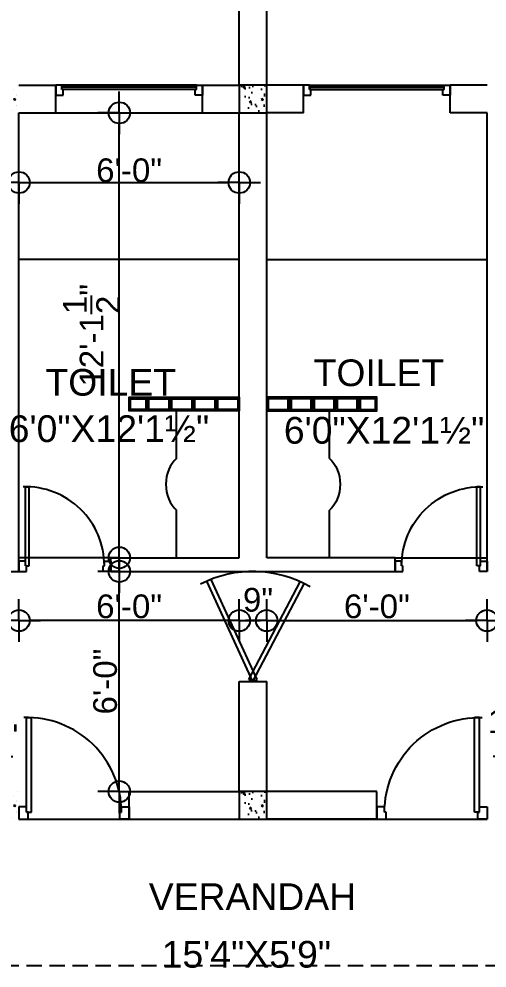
# Model space of a CAD drawing. Header units: inches. Extents: x 171009 to 352533, y -79956 to -38287.
# Drawn here: x 174006.7 to 174159.7, y -40165.1 to -39854.7 of the extents above; entities that cross this region are included whole.
import ezdxf

# ---------------------------------------------------------------- set-up
doc = ezdxf.new("R2010")
doc.units = ezdxf.units.IN
doc.header["$LTSCALE"] = 20
doc.header["$MEASUREMENT"] = 0
doc.header["$PDMODE"] = 34
doc.header["$PDSIZE"] = 5
doc.linetypes.add('HIDDEN', pattern=[0.375, 0.25, -0.125])
doc.layers.get('0').update_dxf_attribs({"linetype": 'CONTINUOUS'})
doc.layers.get('Defpoints').update_dxf_attribs({"linetype": 'CONTINUOUS'})
for name, color, linetype in [('COLUMN', 31, 'CONTINUOUS'), ('DIMLINE', 254, 'CONTINUOUS'), ('DOOR', 1, 'CONTINUOUS'), ('GLASS BRICKS', 4, 'CONTINUOUS'), ('HATCH', 8, 'CONTINUOUS'), ('text', 2, 'CONTINUOUS'), ('wall', 13, 'CONTINUOUS'), ('WINDOW', 4, 'CONTINUOUS')]:
    doc.layers.add(name, color=color, linetype=linetype)
doc.styles.add('style5', font='arial_B.ttf')
doc.styles.add('TEXTM', font='arial_B.ttf')
doc.dimstyles.new('ARCH_96_0', dxfattribs={"dimtxt": 7.75, "dimasz": 3.5, "dimexe": 0.25, "dimexo": 0, "dimgap": 0, "dimtad": 1, "dimzin": 15, "dimdsep": 46, "dimlunit": 4, "dimtxsty": 'TEXTM', "dimblk": 'BLK', "dimcen": 0, "dimdle": 0.09375, "dimse1": 1, "dimse2": 1, "dimclrd": 256, "dimclrt": 3, "dimadec": 0, "dimazin": 0, "dimtfac": 1, "dimtix": 1, "dimtmove": 2, "dimatfit": 3, "dimldrblk": 'BLK', "dimfxl": 0.25, "dimtvp": 1.4625, "dimtolj": 1, "dimtzin": 15, "dimlwd": -1, "dimarcsym": 0})

# ---------------------------------------------------------------- blocks, each defined once
blk = doc.blocks.new('A$C3B4262AC')
at = {"layer": 'DOOR'}
for p, q in [((0, 4), (0, 0)), ((2.5, 4), (0, 4)), ((2.5, 2.25), (2.5, 4)), ((0, 0), (3, 0)), ((3, 2.25), (2.5, 2.25)), ((3, 0), (3, 2.25))]:
    blk.add_line(p, q, dxfattribs=at)
blk = doc.blocks.new('DR1H902')
at = {"color": 0}
for p, q in [((-0.5, 0), (-0.5, 1)), ((-0.5, 1), (-0.45, 1)), ((-0.45, 0), (-0.45, 1)), ((-0.5, 0), (-0.45, 0))]:
    blk.add_line(p, q, dxfattribs=at)
blk.add_arc((-0.5, 0), 1, 0, 91.707, dxfattribs=at)
blk = doc.blocks.new('A$C1F9E242A')
blk.add_blockref('A$C3B4262AC', (0, 0))
at = {"xscale": -1}
blk.add_blockref('A$C3B4262AC', (36, 0), dxfattribs=at)
at = {"layer": 'DOOR', "xscale": -31, "yscale": 31, "zscale": 68.88888888888889}
blk.add_blockref('DR1H902', (18, 2.25), dxfattribs=at)
blk = doc.blocks.new('*U28')
at = {"xscale": -1}
blk.add_blockref('A$C1F9E242A', (0, -2), dxfattribs=at)
blk = doc.blocks.new('*U49')
blk.add_blockref('A$C1F9E242A', (-36, -2))
blk = doc.blocks.new('BLK')
for q in [(0, 2), (-2, 0), (0, -2), (2, 0)]:
    blk.add_line((0, 0), q)
blk.add_circle((0, 0), 1)
blk = doc.blocks.new('*D138')
at = {"layer": 'Defpoints', "color": 0, "transparency": 16777216}
for p in [(173997.67, -40095.88), (173975.17, -40107.36), (173997.67, -40107.36)]:
    blk.add_point(p, dxfattribs=at)
at = {"layer": 'DIMLINE', "transparency": 16777216}
blk.add_line((173978.67, -40095.88), (173994.17, -40095.88), dxfattribs=at)
at = {"layer": 'DIMLINE', "transparency": 16777216, "xscale": 3.5, "yscale": 3.5, "zscale": 3.5, "rotation": 180}
blk.add_blockref('BLK', (173975.17, -40095.88), dxfattribs=at)
at = {"layer": 'DIMLINE', "transparency": 16777216, "xscale": 3.5, "yscale": 3.5, "zscale": 3.5}
blk.add_blockref('BLK', (173997.67, -40095.88), dxfattribs=at)
at = {"layer": 'DIMLINE', "color": 3, "transparency": 16777216, "insert": (173989.63, -40089.23), "char_height": 7.75, "attachment_point": 5, "style": 'TEXTM'}
blk.add_mtext('\\A1;1\'-10{\\H1.000000x;\\S1/2;}"', dxfattribs=at)
blk = doc.blocks.new('*D139')
at = {"layer": 'Defpoints', "color": 0, "transparency": 16777216}
for p in [(174039.47, -39885.36), (174048.84, -39885.36), (174048.84, -40030.86)]:
    blk.add_point(p, dxfattribs=at)
at = {"layer": 'DIMLINE', "transparency": 16777216}
blk.add_line((174039.47, -40027.36), (174039.47, -39888.86), dxfattribs=at)
at = {"layer": 'DIMLINE', "transparency": 16777216, "xscale": 3.5, "yscale": 3.5, "zscale": 3.5}
for p, rotation in [((174039.47, -39885.36), 90), ((174039.47, -40030.86), 270)]:
    blk.add_blockref('BLK', p, dxfattribs=dict(at, rotation=rotation))
at = {"layer": 'DIMLINE', "color": 3, "transparency": 16777216, "insert": (174030.4, -39958.11), "char_height": 7.75, "attachment_point": 5, "rotation": 90, "style": 'TEXTM'}
blk.add_mtext('\\A1;12\'-1{\\H1.000000x;\\S1/2;}"', dxfattribs=at)
blk = doc.blocks.new('*D140')
at = {"layer": 'Defpoints', "color": 0, "transparency": 16777216}
for p in [(174078.67, -39908.15), (174006.67, -39939.12), (174078.67, -39939.12)]:
    blk.add_point(p, dxfattribs=at)
at = {"layer": 'DIMLINE', "transparency": 16777216}
blk.add_line((174010.17, -39908.15), (174075.17, -39908.15), dxfattribs=at)
at = {"layer": 'DIMLINE', "transparency": 16777216, "xscale": 3.5, "yscale": 3.5, "zscale": 3.5, "rotation": 180}
blk.add_blockref('BLK', (174006.67, -39908.15), dxfattribs=at)
at = {"layer": 'DIMLINE', "transparency": 16777216, "xscale": 3.5, "yscale": 3.5, "zscale": 3.5}
blk.add_blockref('BLK', (174078.67, -39908.15), dxfattribs=at)
at = {"layer": 'DIMLINE', "color": 3, "transparency": 16777216, "insert": (174042.67, -39904.19), "char_height": 7.75, "attachment_point": 5, "style": 'TEXTM'}
blk.add_mtext('\\A1;6\'-0"', dxfattribs=at)
blk = doc.blocks.new('*D141')
at = {"layer": 'Defpoints', "color": 0, "transparency": 16777216}
for p in [(174039.47, -40035.36), (174049.18, -40035.36), (174049.18, -40107.36)]:
    blk.add_point(p, dxfattribs=at)
at = {"layer": 'DIMLINE', "transparency": 16777216}
blk.add_line((174039.47, -40103.86), (174039.47, -40038.86), dxfattribs=at)
at = {"layer": 'DIMLINE', "transparency": 16777216, "xscale": 3.5, "yscale": 3.5, "zscale": 3.5}
for p, rotation in [((174039.47, -40035.36), 90), ((174039.47, -40107.36), 270)]:
    blk.add_blockref('BLK', p, dxfattribs=dict(at, rotation=rotation))
at = {"layer": 'DIMLINE', "color": 3, "transparency": 16777216, "insert": (174034.86, -40071.36), "char_height": 7.75, "attachment_point": 5, "rotation": 90, "style": 'TEXTM'}
blk.add_mtext('\\A1;6\'-0"', dxfattribs=at)
blk = doc.blocks.new('*D151')
at = {"layer": 'Defpoints', "color": 0, "transparency": 16777216}
for p in [(173800.71, -39747.36), (174321.67, -39747.36), (174321.67, -40116.36)]:
    blk.add_point(p, dxfattribs=at)
at = {"layer": 'DIMLINE', "transparency": 16777216}
blk.add_line((173800.71, -40112.86), (173800.71, -39750.86), dxfattribs=at)
at = {"layer": 'DIMLINE', "transparency": 16777216, "xscale": 3.5, "yscale": 3.5, "zscale": 3.5}
for p, rotation in [((173800.71, -39747.36), 90), ((173800.71, -40116.36), 270)]:
    blk.add_blockref('BLK', p, dxfattribs=dict(at, rotation=rotation))
at = {"layer": 'DIMLINE', "color": 3, "transparency": 16777216, "insert": (173796.75, -39931.86), "char_height": 7.75, "attachment_point": 5, "rotation": 90, "style": 'TEXTM'}
blk.add_mtext('\\A1;30\'-9"', dxfattribs=at)
blk = doc.blocks.new('*D154')
at = {"layer": 'Defpoints', "color": 0, "transparency": 16777216}
for p in [(174006.67, -40051.42), (174006.67, -40093.84), (174078.67, -40093.84)]:
    blk.add_point(p, dxfattribs=at)
at = {"layer": 'DIMLINE', "transparency": 16777216}
blk.add_line((174075.17, -40051.42), (174010.17, -40051.42), dxfattribs=at)
at = {"layer": 'DIMLINE', "transparency": 16777216, "xscale": 3.5, "yscale": 3.5, "zscale": 3.5, "rotation": 180}
blk.add_blockref('BLK', (174006.67, -40051.42), dxfattribs=at)
at = {"layer": 'DIMLINE', "transparency": 16777216, "xscale": 3.5, "yscale": 3.5, "zscale": 3.5}
blk.add_blockref('BLK', (174078.67, -40051.42), dxfattribs=at)
at = {"layer": 'DIMLINE', "color": 3, "transparency": 16777216, "insert": (174042.67, -40046.81), "char_height": 7.75, "attachment_point": 5, "style": 'TEXTM'}
blk.add_mtext('\\A1;6\'-0"', dxfattribs=at)
blk = doc.blocks.new('*D155')
at = {"layer": 'Defpoints', "color": 0, "transparency": 16777216}
for p in [(174087.67, -40051.42), (174078.67, -40083.19), (174087.67, -40083.19)]:
    blk.add_point(p, dxfattribs=at)
at = {"layer": 'DIMLINE', "transparency": 16777216}
blk.add_line((174082.17, -40051.42), (174084.17, -40051.42), dxfattribs=at)
at = {"layer": 'DIMLINE', "transparency": 16777216, "xscale": 3.5, "yscale": 3.5, "zscale": 3.5, "rotation": 180}
blk.add_blockref('BLK', (174078.67, -40051.42), dxfattribs=at)
at = {"layer": 'DIMLINE', "transparency": 16777216, "xscale": 3.5, "yscale": 3.5, "zscale": 3.5}
blk.add_blockref('BLK', (174087.67, -40051.42), dxfattribs=at)
at = {"layer": 'DIMLINE', "color": 3, "transparency": 16777216, "insert": (174084.81, -40044.68), "char_height": 7.75, "attachment_point": 5, "style": 'TEXTM'}
blk.add_mtext('\\A1;9"', dxfattribs=at)
blk = doc.blocks.new('*D156')
at = {"layer": 'Defpoints', "color": 0, "transparency": 16777216}
for p in [(174159.67, -40051.42), (174087.67, -40075.64), (174159.67, -40075.64)]:
    blk.add_point(p, dxfattribs=at)
at = {"layer": 'DIMLINE', "transparency": 16777216}
blk.add_line((174091.17, -40051.42), (174156.17, -40051.42), dxfattribs=at)
at = {"layer": 'DIMLINE', "transparency": 16777216, "xscale": 3.5, "yscale": 3.5, "zscale": 3.5, "rotation": 180}
blk.add_blockref('BLK', (174087.67, -40051.42), dxfattribs=at)
at = {"layer": 'DIMLINE', "transparency": 16777216, "xscale": 3.5, "yscale": 3.5, "zscale": 3.5}
blk.add_blockref('BLK', (174159.67, -40051.42), dxfattribs=at)
at = {"layer": 'DIMLINE', "color": 3, "transparency": 16777216, "insert": (174123.67, -40046.81), "char_height": 7.75, "attachment_point": 5, "style": 'TEXTM'}
blk.add_mtext('\\A1;6\'-0"', dxfattribs=at)
blk = doc.blocks.new('A$C51655814')
at = {"layer": 'DOOR', "color": 4}
for p, q in [((23.9, 0), (2.67, 43.23)), ((25.7, 0.88), (4.5, 44.05)), ((22.11, 0.88), (43.31, 44.05)), ((23.9, 0), (45.14, 43.23)), ((23.9, 0), (22.11, 0.88)), ((23.9, 0), (25.7, 0.88))]:
    blk.add_line(p, q, dxfattribs=at)
blk.add_arc((23.9, -1.65), 49.65, 61.2206, 118.7794, dxfattribs=at)
blk = doc.blocks.new('*D174')
at = {"layer": 'Defpoints', "color": 0, "transparency": 16777216}
for p in [(174168.67, -40095.88), (174168.67, -40107.36), (174191.17, -40107.36)]:
    blk.add_point(p, dxfattribs=at)
at = {"layer": 'DIMLINE', "transparency": 16777216}
blk.add_line((174187.67, -40095.88), (174172.17, -40095.88), dxfattribs=at)
at = {"layer": 'DIMLINE', "transparency": 16777216, "xscale": 3.5, "yscale": 3.5, "zscale": 3.5}
for p, rotation in [((174168.67, -40095.88), 179.9999999999629), ((174191.17, -40095.88), 359.9999999999629)]:
    blk.add_blockref('BLK', p, dxfattribs=dict(at, rotation=rotation))
at = {"layer": 'DIMLINE', "color": 3, "transparency": 16777216, "insert": (174176.71, -40084.34), "char_height": 7.75, "attachment_point": 5, "style": 'TEXTM'}
blk.add_mtext('\\A1;1\'-10{\\H1.000000x;\\S1/2;}"', dxfattribs=at)

msp = doc.modelspace()

# ---------------------------------------------------------------- hatches: boundary and pattern name
at = {"layer": 'HATCH'}
h = msp.add_hatch(dxfattribs=at)
h.set_pattern_fill('AR-CONC', color=8, style=0)
h.set_pattern_definition([(50, (512.614, -2183.8296), (7.17260183, -0.62752135), [0.75, -8.25]), (355, (512.614, -2183.8296), (-1.38751334, 7.52192134), [0.6, -6.6]), (100.4514, (513.212, -2183.882), (5.78509382, 6.89439542), [0.6374019, -7.01142112]), (46.1842, (512.614, -2181.83), (10.6724105, -1.65519014), [1.125, -12.375]), (96.6356, (513.504, -2181.968), (9.34662706, 9.7411787), [0.9561029, -10.51713]), (351.1842, (512.614, -2181.83), (9.34661945, 9.741186), [0.9, -9.9]), (21, (513.614, -2182.3296), (5.96907052, -4.0261889), [0.75, -8.25]), (326, (513.614, -2182.3296), (2.43315332, 7.25150045), [0.6, -6.6]), (71.4514, (514.1116, -2182.665), (8.40222629, 3.22530497), [0.6374019, -7.01142112]), (37.5, (512.6142, -2183.8296), (0.121598553, 3.32893854), [0, -6.52, 0, -6.7, 0, -6.625]), (7.5, (512.6142, -2183.8296), (2.630695374, 3.94411712), [0, -3.82, 0, -6.37, 0, -2.525]), (327.5, (510.3842, -2183.8296), (5.33822436, -0.225548717), [0, -2.5, 0, -7.8, 0, -10.35]), (317.5, (509.384, -2183.8296), (5.83186169, 1.00104982), [0, -3.25, 0, -5.18, 0, -7.35])])
h.paths.add_polyline_path([(174006.672, -39876.358), (173997.672, -39876.358), (173997.672, -39885.358), (174006.672, -39885.358)])
h = msp.add_hatch(dxfattribs=at)
h.set_pattern_fill('AR-CONC', color=8, style=0)
h.set_pattern_definition([(50, (593.616, -2183.8296), (7.17260183, -0.62752135), [0.75, -8.25]), (355, (593.616, -2183.8296), (-1.38751334, 7.52192134), [0.6, -6.6]), (100.4514, (594.2134, -2183.882), (5.78509382, 6.89439542), [0.6374019, -7.01142112]), (46.1842, (593.616, -2181.83), (10.6724105, -1.65519014), [1.125, -12.375]), (96.6356, (594.505, -2181.968), (9.34662706, 9.7411787), [0.9561029, -10.51713]), (351.1842, (593.616, -2181.83), (9.34661945, 9.741186), [0.9, -9.9]), (21, (594.616, -2182.3296), (5.96907052, -4.0261889), [0.75, -8.25]), (326, (594.616, -2182.3296), (2.43315332, 7.25150045), [0.6, -6.6]), (71.4514, (595.113, -2182.665), (8.40222629, 3.22530497), [0.6374019, -7.01142112]), (37.5, (593.6157, -2183.8296), (0.121598553, 3.32893854), [0, -6.52, 0, -6.7, 0, -6.625]), (7.5, (593.6157, -2183.8296), (2.630695374, 3.94411712), [0, -3.82, 0, -6.37, 0, -2.525]), (327.5, (591.3857, -2183.8296), (5.33822436, -0.225548717), [0, -2.5, 0, -7.8, 0, -10.35]), (317.5, (590.3857, -2183.8296), (5.83186169, 1.00104982), [0, -3.25, 0, -5.18, 0, -7.35])])
h.paths.add_polyline_path([(174087.673, -39876.358), (174078.673, -39876.358), (174078.673, -39885.358), (174087.673, -39885.358)])
h = msp.add_hatch(dxfattribs=at)
h.set_pattern_fill('AR-CONC', color=8, style=0)
h.set_pattern_definition([(50, (512.614, -2414.8296), (7.17260183, -0.62752135), [0.75, -8.25]), (355, (512.614, -2414.8296), (-1.38751334, 7.52192134), [0.6, -6.6]), (100.4514, (513.212, -2414.882), (5.78509382, 6.89439542), [0.6374019, -7.01142112]), (46.1842, (512.614, -2412.83), (10.6724105, -1.65519014), [1.125, -12.375]), (96.6356, (513.504, -2412.968), (9.34662706, 9.7411787), [0.9561029, -10.51713]), (351.1842, (512.614, -2412.83), (9.34661945, 9.741186), [0.9, -9.9]), (21, (513.614, -2413.3296), (5.96907052, -4.0261889), [0.75, -8.25]), (326, (513.614, -2413.3296), (2.43315332, 7.25150045), [0.6, -6.6]), (71.4514, (514.1116, -2413.665), (8.40222629, 3.22530497), [0.6374019, -7.01142112]), (37.5, (512.6142, -2414.8296), (0.121598553, 3.32893854), [0, -6.52, 0, -6.7, 0, -6.625]), (7.5, (512.6142, -2414.8296), (2.630695374, 3.94411712), [0, -3.82, 0, -6.37, 0, -2.525]), (327.5, (510.3842, -2414.8296), (5.33822436, -0.225548717), [0, -2.5, 0, -7.8, 0, -10.35]), (317.5, (509.384, -2414.8296), (5.83186169, 1.00104982), [0, -3.25, 0, -5.18, 0, -7.35])])
h.paths.add_polyline_path([(174006.672, -40107.358), (173997.672, -40107.358), (173997.672, -40116.358), (174006.672, -40116.358)])
h = msp.add_hatch(dxfattribs=at)
h.set_pattern_fill('AR-CONC', color=8, style=0)
h.set_pattern_definition([(50, (593.614, -2414.8296), (7.17260183, -0.62752135), [0.75, -8.25]), (355, (593.614, -2414.8296), (-1.38751334, 7.52192134), [0.6, -6.6]), (100.4514, (594.212, -2414.882), (5.78509382, 6.89439542), [0.6374019, -7.01142112]), (46.1842, (593.614, -2412.83), (10.6724105, -1.65519014), [1.125, -12.375]), (96.6356, (594.504, -2412.968), (9.34662706, 9.7411787), [0.9561029, -10.51713]), (351.1842, (593.614, -2412.83), (9.34661945, 9.741186), [0.9, -9.9]), (21, (594.614, -2413.3296), (5.96907052, -4.0261889), [0.75, -8.25]), (326, (594.614, -2413.3296), (2.43315332, 7.25150045), [0.6, -6.6]), (71.4514, (595.1116, -2413.665), (8.40222629, 3.22530497), [0.6374019, -7.01142112]), (37.5, (593.6142, -2414.8296), (0.121598553, 3.32893854), [0, -6.52, 0, -6.7, 0, -6.625]), (7.5, (593.6142, -2414.8296), (2.630695374, 3.94411712), [0, -3.82, 0, -6.37, 0, -2.525]), (327.5, (591.3842, -2414.8296), (5.33822436, -0.225548717), [0, -2.5, 0, -7.8, 0, -10.35]), (317.5, (590.384, -2414.8296), (5.83186169, 1.00104982), [0, -3.25, 0, -5.18, 0, -7.35])])
h.paths.add_polyline_path([(174087.672, -40107.358), (174078.672, -40107.358), (174078.672, -40116.358), (174087.672, -40116.358)])

# ---------------------------------------------------------------- linework, layer by layer
for p, q in [((174064.672, -39876.358), (174020.672, -39876.358)), ((174064.672, -39876.358), (174020.672, -39876.358)), ((174101.672, -39876.358), (174145.672, -39876.358)), ((174101.672, -39876.358), (174145.672, -39876.358)), ((174018.672, -39885.358), (174066.672, -39885.358)), ((174078.672, -39933.358), (174006.672, -39933.358)), ((174087.672, -39933.358), (174159.672, -39933.358)), ((174058.151, -39998.418), (174058.151, -39982.858)), ((174108.193, -39998.418), (174108.193, -39982.858)), ((174058.151, -40030.858), (174058.151, -40015.299)), ((174108.193, -40030.858), (174108.193, -40015.299)), ((174006.671, -40116.358), (174159.672, -40116.358))]:
    msp.add_line(p, q)
at = {"color": 8}
for p, q in [((174036.672, -40030.858), (174006.672, -40030.858)), ((174129.672, -40030.858), (174159.672, -40030.858))]:
    msp.add_line(p, q, dxfattribs=at)
at = {"linetype": 'HIDDEN'}
msp.add_line((174321.672, -40164.385), (173844.671, -40164.385), dxfattribs=at)
msp.add_ellipse((174062.163, -40006.858), major_axis=(0, 10), ratio=0.748, start_param=0.566015, end_param=2.5755777)
at = {"extrusion": (0, 0, -1)}
msp.add_ellipse((174104.181, -40006.858), major_axis=(0, 10), ratio=0.748, start_param=0.566015, end_param=2.5755777, dxfattribs=at)
at = {"layer": 'COLUMN'}
for points in [[(174078.672, -39885.358), (174087.672, -39885.358), (174087.672, -39876.358), (174078.672, -39876.358)], [(174078.672, -40116.358), (174087.672, -40116.358), (174087.672, -40107.358), (174078.672, -40107.358)]]:
    msp.add_lwpolyline(points, close=True, dxfattribs=at)
at = {"layer": 'GLASS BRICKS'}
for points in [[(174048.672, -39982.858), (174042.672, -39982.858), (174042.672, -39978.358), (174048.672, -39978.358)], [(174056.172, -39982.858), (174048.672, -39982.858), (174048.672, -39978.358), (174056.172, -39978.358)], [(174063.672, -39982.858), (174056.172, -39982.858), (174056.172, -39978.358), (174063.672, -39978.358)], [(174071.172, -39982.858), (174063.672, -39982.858), (174063.672, -39978.358), (174071.172, -39978.358)], [(174078.672, -39982.858), (174071.172, -39982.858), (174071.172, -39978.358), (174078.672, -39978.358)], [(174087.672, -39982.858), (174095.172, -39982.858), (174095.172, -39978.358), (174087.672, -39978.358)], [(174095.172, -39982.858), (174102.672, -39982.858), (174102.672, -39978.358), (174095.172, -39978.358)], [(174102.672, -39982.858), (174110.172, -39982.858), (174110.172, -39978.358), (174102.672, -39978.358)], [(174110.172, -39982.858), (174117.672, -39982.858), (174117.672, -39978.358), (174110.172, -39978.358)], [(174117.672, -39982.858), (174123.672, -39982.858), (174123.672, -39978.358), (174117.672, -39978.358)]]:
    msp.add_lwpolyline(points, close=True, dxfattribs=at)
at = {"layer": 'GLASS BRICKS', "color": 8}
for points in [[(174048.172, -39982.358), (174043.172, -39982.358), (174043.172, -39978.858), (174048.172, -39978.858)], [(174055.672, -39982.358), (174049.172, -39982.358), (174049.172, -39978.858), (174055.672, -39978.858)], [(174063.172, -39982.358), (174056.672, -39982.358), (174056.672, -39978.858), (174063.172, -39978.858)], [(174070.672, -39982.358), (174064.172, -39982.358), (174064.172, -39978.858), (174070.672, -39978.858)], [(174078.172, -39982.358), (174071.672, -39982.358), (174071.672, -39978.858), (174078.172, -39978.858)], [(174088.172, -39982.358), (174094.672, -39982.358), (174094.672, -39978.858), (174088.172, -39978.858)], [(174095.672, -39982.358), (174102.172, -39982.358), (174102.172, -39978.858), (174095.672, -39978.858)], [(174103.172, -39982.358), (174109.672, -39982.358), (174109.672, -39978.858), (174103.172, -39978.858)], [(174110.672, -39982.358), (174117.172, -39982.358), (174117.172, -39978.858), (174110.672, -39978.858)], [(174118.172, -39982.358), (174123.172, -39982.358), (174123.172, -39978.858), (174118.172, -39978.858)]]:
    msp.add_lwpolyline(points, close=True, dxfattribs=at)
at = {"layer": 'wall'}
for p, q in [((174078.672, -39876.358), (174078.672, -39835.858)), ((174087.672, -39876.358), (174087.672, -39835.858)), ((174006.671, -39876.358), (174018.672, -39876.358)), ((174018.672, -39885.358), (174018.672, -39876.358)), ((174018.672, -39885.358), (174018.672, -39876.358)), ((174066.672, -39876.358), (174078.672, -39876.358)), ((174066.672, -39885.358), (174066.672, -39876.358)), ((174066.672, -39876.358), (174078.672, -39876.358)), ((174066.672, -39885.358), (174066.672, -39876.358)), ((174099.672, -39876.358), (174087.672, -39876.358)), ((174099.672, -39885.358), (174099.672, -39876.358)), ((174159.675, -39876.358), (174147.672, -39876.358)), ((174147.672, -39885.358), (174147.672, -39876.358)), ((174006.673, -40035.358), (174006.672, -39885.358)), ((174006.672, -39885.358), (174018.672, -39885.358)), ((174006.672, -39885.358), (174018.672, -39885.358)), ((174066.672, -39885.358), (174078.672, -39885.358)), ((174066.672, -39885.358), (174078.672, -39885.358)), ((174078.672, -40030.858), (174078.672, -39885.358)), ((174087.672, -40030.858), (174087.672, -39885.358)), ((174099.672, -39885.358), (174087.672, -39885.358)), ((174159.672, -39885.358), (174147.672, -39885.358)), ((174159.673, -40035.358), (174159.672, -39885.358)), ((174036.672, -40030.858), (174078.672, -40030.858)), ((174036.672, -40035.358), (174036.672, -40030.858)), ((174129.672, -40030.858), (174087.672, -40030.858)), ((174129.672, -40035.358), (174129.672, -40030.858)), ((173997.673, -40035.358), (174006.673, -40035.358)), ((174036.672, -40035.358), (174129.672, -40035.358)), ((174078.672, -40107.358), (174078.672, -40071.358)), ((174078.672, -40071.358), (174087.672, -40071.358)), ((174087.672, -40107.358), (174087.672, -40071.358)), ((174042.672, -40107.358), (174078.672, -40107.358)), ((174042.672, -40116.358), (174042.672, -40107.358)), ((174123.672, -40107.358), (174087.672, -40107.358)), ((174123.672, -40116.358), (174123.672, -40107.358)), ((174042.672, -40116.358), (174078.672, -40116.358)), ((174042.672, -40116.358), (174123.672, -40116.358)), ((174123.672, -40116.358), (174087.672, -40116.358))]:
    msp.add_line(p, q, dxfattribs=at)
at = {"layer": 'WINDOW', "color": 4}
for p, q in [((174064.672, -39877.008), (174020.672, -39877.008)), ((174064.672, -39877.758), (174020.672, -39877.758)), ((174101.672, -39877.008), (174145.672, -39877.008)), ((174101.672, -39877.758), (174145.672, -39877.758))]:
    msp.add_line(p, q, dxfattribs=at)

# ---------------------------------------------------------------- block references
at = {"yscale": 0.8000000000010914, "zscale": 0.7999999999999999}
for p, xscale in [((174018.672, -39879.558), 0.7999999999883585), ((174018.672, -39879.558), 0.7999999999883585), ((174066.672, -39879.558), -0.7999999999883585), ((174066.672, -39879.558), -0.7999999999883585), ((174099.672, -39879.558), 0.7999999999883585), ((174147.672, -39879.558), -0.7999999999883585)]:
    msp.add_blockref('A$C3B4262AC', p, dxfattribs=dict(at, xscale=xscale))
at = {"layer": 'DOOR', "zscale": 0.8333333333333334}
for p, xscale, yscale in [((174036.671, -40033.692), 0.8333333333321207, 0.8333333333321207), ((174129.673, -40033.692), -0.8333333333139308, 0.8333333333330302)]:
    msp.add_blockref('*U28', p, dxfattribs=dict(at, xscale=xscale, yscale=yscale))
at = {"layer": 'DOOR', "color": 4, "xscale": 0.7500000000024349, "yscale": 0.750000000003638, "zscale": 0.749999999998335, "rotation": 358.5129051763102}
msp.add_blockref('A$C51655814', (174065.25, -40070.893), dxfattribs=at)
at = {"layer": 'DOOR', "xscale": -1}
msp.add_blockref('*U49', (174006.673, -40114.358), dxfattribs=at)
at = {"layer": 'DOOR'}
msp.add_blockref('*U49', (174159.672, -40114.358), dxfattribs=at)

# ---------------------------------------------------------------- texts
at = {"layer": 'text', "style": 'style5'}
for s, height, p in [('TOILET', 8.7331, (174102.976, -39974.746)), ('TOILET', 8.7331, (174015.323, -39977.861)), ('6\'0"X12\'1½"', 8.73306, (174003.321, -39993.025)), ('6\'0"X12\'1½"', 8.73306, (174093.255, -39993.556)), ('VERANDAH', 8.7331, (174049.103, -40146.09)), ('15\'4"X5\'9"', 8.7331, (174053.312, -40164.93))]:
    msp.add_text(s, height=height, dxfattribs=at).set_placement(p)

# ---------------------------------------------------------------- dimensions: what is measured, and where the dimension line sits
at = {"layer": 'DIMLINE'}
dim = msp.add_linear_dim(base=(173800.711, -39747.358), p1=(174321.672, -40116.358), p2=(174321.672, -39747.358), angle=90, dimstyle='ARCH_96_0', override={"dimfxl": 0.18}, dxfattribs=at)
dim.commit()
dim.dimension.update_dxf_attribs({"geometry": '*D151', "text_midpoint": (173796.751, -39931.858)})
for p1, p2, distance, picture, middle in [((174048.838, -40030.858), (174048.838, -39885.358), 9.366, '*D139', (174030.399, -39958.108)), ((174006.673, -39939.124), (174078.672, -39939.124), 30.978, '*D140', (174042.672, -39904.189)), ((174049.18, -40107.358), (174049.18, -40035.358), 9.708, '*D141', (174034.859, -40071.358))]:
    dim = msp.add_aligned_dim(p1=p1, p2=p2, distance=distance, dimstyle='ARCH_96_0', override={"dimfxl": 0.18}, dxfattribs=at)
    dim.commit()
    dim.dimension.update_dxf_attribs({"geometry": picture, "text_midpoint": middle})
dim = msp.add_linear_dim(base=(174087.672, -40051.423), p1=(174078.672, -40083.189), p2=(174087.672, -40083.189), dimstyle='ARCH_96_0', override={"dimfxl": 0.18}, dxfattribs=at)
dim.commit()
dim.dimension.update_dxf_attribs({"geometry": '*D155', "text_midpoint": (174084.806, -40044.675), "dimtype": 160})
for base, p1, p2, picture, middle in [((174006.671, -40051.423), (174078.672, -40093.845), (174006.671, -40093.844), '*D154', (174042.671, -40046.81)), ((174159.673, -40051.423), (174087.672, -40075.644), (174159.673, -40075.644), '*D156', (174123.673, -40046.81))]:
    dim = msp.add_linear_dim(base=base, p1=p1, p2=p2, dimstyle='ARCH_96_0', override={"dimfxl": 0.18}, dxfattribs=at)
    dim.commit()
    dim.dimension.update_dxf_attribs({"geometry": picture, "text_midpoint": middle})
for base, p1, p2, angle, picture, middle in [((174168.672, -40095.884), (174191.172, -40107.358), (174168.672, -40107.358), 180, '*D174', (174176.715, -40084.338)), ((173997.672, -40095.884), (173975.172, -40107.358), (173997.672, -40107.358), 0, '*D138', (173989.629, -40089.233))]:
    dim = msp.add_linear_dim(base=base, p1=p1, p2=p2, angle=angle, dimstyle='ARCH_96_0', override={"dimfxl": 0.18}, dxfattribs=at)
    dim.commit()
    dim.dimension.update_dxf_attribs({"geometry": picture, "text_midpoint": middle, "dimtype": 161})

doc.saveas('drawing.dxf')
